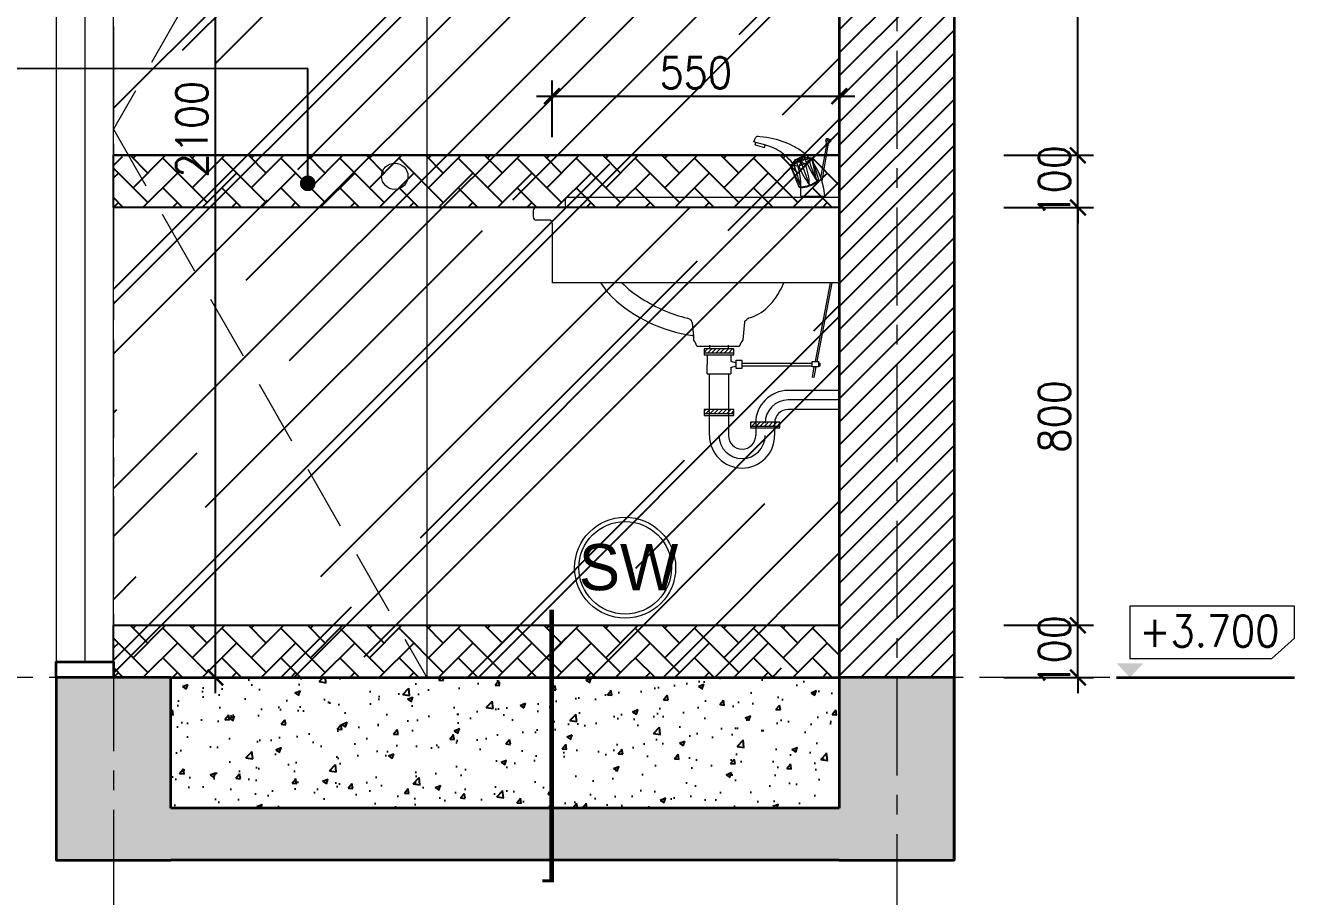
# Model space of a CAD drawing. Header units: millimetres. Extents: x -529782 to -142003, y -492574 to -273331.
# Drawn here: x -240001 to -237570, y -452478 to -450810 of the extents above; entities that cross this region are included whole.
import ezdxf

# ---------------------------------------------------------------- set-up
doc = ezdxf.new("R2010")
doc.units = ezdxf.units.MM
doc.header["$LTSCALE"] = 500
doc.header["$MEASUREMENT"] = 0
doc.header["$PDMODE"] = 3
doc.linetypes.add('CENTER', pattern=[2, 1.25, -0.25, 0.25, -0.25])
doc.linetypes.add('HIDDEN', pattern=[0.375, 0.25, -0.125])
doc.layers.get('0').update_dxf_attribs({"linetype": 'CONTINUOUS', "lineweight": 13})
doc.layers.get('Defpoints').update_dxf_attribs({"color": 255, "linetype": 'CONTINUOUS', "lineweight": 13})
for name, color, linetype, lineweight in [('1.cat 30', 30, 'CONTINUOUS', 35), ('2.thay 145', 145, 'CONTINUOUS', 18), ('3.manh 08', 8, 'CONTINUOUS', 9), ('5.noi that 15', 15, 'CONTINUOUS', 9), ('6.khuat 75', 75, 'HIDDEN', 18), ('7.tim 67', 67, 'CENTER', 9), ('9.text \xad white', 7, 'CONTINUOUS', 15), ('CA.dim 08', 251, 'CONTINUOUS', 13), ('CA.thay 145', 145, 'CONTINUOUS', 18), ('noithat', 15, 'CONTINUOUS', 9)]:
    doc.layers.add(name, color=color, linetype=linetype, lineweight=lineweight)
doc.layers.add('HACH', color=250, linetype='CONTINUOUS')
doc.layers.add('THAY', color=7, linetype='CONTINUOUS')
doc.styles.add('CA.JSC1', font='')
doc.styles.get("Standard").update_dxf_attribs({"font": 'txt.shx', "width": 0.9})
doc.styles.get('CA.JSC1').set_extended_font_data('.VnAvantH')
doc.dimstyles.new('CA 30', dxfattribs={"dimscale": 0, "dimtxt": 60, "dimasz": 30, "dimexe": 30, "dimexo": 0, "dimgap": 15, "dimtad": 1, "dimdec": 0, "dimzin": 0, "dimdsep": 46, "dimtxsty": 'Standard', "dimblk": 'ARCHTICK', "dimcen": 0.09, "dimdle": 30, "dimclrd": 256, "dimclre": 256, "dimclrt": 7, "dimadec": 0, "dimazin": 0, "dimtfac": 1, "dimtdec": 0, "dimtix": 1, "dimtmove": 2, "dimatfit": 3, "dimldrblk": 'DOT', "dimfxl": 1, "dimtolj": 1, "dimtzin": 0, "dimarcsym": 0})

# ---------------------------------------------------------------- blocks, each defined once
blk = doc.blocks.new('qwrqr')
at = {"layer": 'noithat'}
h = blk.add_hatch(dxfattribs=at)
h.set_pattern_fill('ANSI31', color=256, scale=45.36, style=0)
h.set_pattern_definition([(45, (196.2154215851333, 1124.797688273829), (-4.009295449327724, 4.009295449327723), [])])
h.paths.add_polyline_path([(202.7500971388072, -220.7466992781847), (202.7500971388072, -213.186699278187), (174.4000971385976, -213.186699278187), (174.4000971385976, -220.7466992781847)])
h.paths.add_polyline_path([(202.7500971388072, -213.186699278187), (202.7500971388072, -220.7466992781847), (231.1000971386675, -220.7466992781847), (231.1000971386675, -213.186699278187)])
h.paths.add_polyline_path([(220.8940971386619, -336.5526674550492), (220.8940971386619, -328.9926674550516), (202.7500971388072, -328.9926674550516), (202.7500971388072, -336.5526674550492)])
h.paths.add_polyline_path([(231.1401616296498, -328.9926674550516), (220.8940971386619, -328.9926674550516), (220.8940971386619, -336.5526674550492), (231.1401616296498, -336.5526674550492)])
h.paths.add_polyline_path([(184.6060971386032, -328.9926674550516), (184.6060971386032, -336.5526674550492), (202.7500971388072, -336.5526674551074), (202.7500971388072, -328.9926674550516)])
h.paths.add_polyline_path([(174.44016162958, -328.9926674550516), (174.44016162958, -336.5526674550492), (184.6060971386032, -336.5526674550492), (184.6060971386032, -328.9926674550516)])
h.paths.add_polyline_path([(273.0865001040511, -353.1489013141254, 0.007545251157722872), (273.0580971387681, -355.0309691056027), (273.0580971387681, -360.7089013141231), (291.2020971386228, -360.7089013141231), (291.2020971386228, -355.0309691056027, -0.01064253718051601), (291.2421616296051, -353.1489013141254)])
h.paths.add_polyline_path([(262.8921616293956, -353.1489013141254), (262.8921616293956, -360.7089013141231), (273.0580971387681, -360.7089013141231), (273.0580971387681, -355.0309691056027, -0.007545251157799268), (273.0865001040511, -353.1489013141254)])
h.paths.add_polyline_path([(291.2421616296051, -353.1489013141254, 0.01064253718046973), (291.2020971386228, -355.0309691056027), (291.2020971386228, -360.7089013141231), (309.3460971388267, -360.7089013141231), (309.3460971388267, -355.0309691056027, -0.01805756538727272), (309.4140904339729, -353.1489013141254)])
h.paths.add_polyline_path([(319.5921616294654, -353.1489013141254), (309.4140904339729, -353.1489013141254, 0.01805756538729935), (309.3460971388267, -355.0309691056027), (309.3460971388267, -360.7089013141231), (319.5921616294654, -360.7089013141231)])
for p, q in [((272.3394466321915, 177.636794605758), (273.4834322551033, 182.172749372432)), ((272.3394466321915, 177.636794605758), (289.6520781702129, 172.5504256159766)), ((289.6520781702129, 172.5504256159766), (291.2294215223519, 177.350701548683)), ((408.5967028505402, 177.5093122566468), (397.474042428541, 114.4295704188989)), ((411.5546994084725, 176.9877376546501), (399.4528143893695, 108.3545371629298)), ((407.1229521008208, 187.7128436031053), (406.7378842885373, 185.5290155214025)), ((406.7378842885373, 185.5290155214025), (416.0443175545661, 183.8880402424838)), ((407.1229521008208, 187.7128436031053), (416.4293853668496, 186.0718683241284)), ((407.1229521008208, 187.7128436031053), (416.4293853668496, 186.0718683241284)), ((410.0757011295063, 177.2485249556485), (407.6730505658779, 177.6721770752338)), ((410.0757011295063, 177.2485249556485), (412.478351693484, 176.8248728360632)), ((416.4293853668496, 186.0718683241284), (416.0443175545661, 183.8880402424838)), ((354.6551833564881, 147.1556017549592), (338.9100156378699, 138.4361239187419)), ((351.2372274759691, 144.573639304901), (349.4280345898587, 149.9432972353534)), ((353.9825885765022, 149.2877990833367), (349.4280345898587, 149.9432972353534)), ((357.3878538697027, 151.870737191115), (353.9825885765022, 149.2877990833367)), ((353.9825885765022, 149.2877990833367), (354.6551833564881, 147.1556017549592)), ((354.6551833564881, 147.1556017549592), (359.2313401643187, 147.3743158746511)), ((356.9316504800227, 153.2483842264628), (357.4310304523678, 151.8763490293641)), ((357.3878538697027, 151.870737191115), (361.62624170247, 152.4216179109644)), ((359.1093915246893, 147.2650898816064), (376.0932207902661, 100.6024024779908)), ((362.643987688818, 150.4309290121309), (359.2313401643187, 147.3743158746511)), ((360.1036932992283, 144.5332682075677), (367.0809079620522, 151.0866254409775)), ((361.62624170247, 152.4216179109644), (364.8042227064725, 155.5397720257752)), ((361.62624170247, 152.4216179109644), (362.643987688818, 150.4309290121309)), ((362.643987688818, 150.4309290121309), (380.3495613834821, 152.7677075089887)), ((371.09547044395, 143.2342289962107), (364.8042227064725, 155.5397720257752)), ((366.0631619753549, 153.0773143396946), (367.0809079620522, 151.0866254409775)), ((367.0809079620522, 151.0866254409775), (375.4065882691648, 148.666181287379)), ((390.4379739472643, 108.559617895924), (380.3495613834821, 152.7677075089887)), ((380.3495613834821, 152.7677075089887), (393.5966286686016, 111.3400584246265)), ((338.9100156378699, 138.4361239187419), (355.9696334974142, 97.30141348240431)), ((338.9100156378699, 138.4361239187419), (359.5314618963748, 97.50175437086727)), ((346.2424565686379, 137.652933377889), (351.0415473266039, 145.1544151157723)), ((351.0415473266039, 145.1544151157723), (360.1036932992283, 144.5332682075677)), ((351.2372274759691, 144.573639304901), (354.1113880672492, 136.7877248093719)), ((360.1036932992283, 144.5332682075677), (355.7593269539066, 137.1678708851105)), ((360.1036932992283, 144.5332682075677), (368.166057136259, 141.6835513761034)), ((393.0817373861792, 112.7547105962294), (392.9153177266708, 113.4707270483486)), ((-85.97049298521597, 77.3064624738181), (433.2509132456325, 77.30646247405093)), ((359.8056718209991, 79.73955417668913), (359.2486539680976, 96.15937922755256)), ((359.8056718209991, 79.73955417668913), (394.407220836496, 79.73955417668913)), ((361.5586906651733, 79.73955417668913), (361.5586906651733, 77.30646247393452)), ((394.407220836496, 79.73955417668913), (404.9947746151593, 79.73955417668913)), ((402.6414117205422, 79.73955417668913), (402.6414117205422, 77.30646247393452)), ((-152.7490867543966, 51.76360597397434), (-152.7490867543966, 39.76360597397434)), ((433.2509132456034, 57.76360597391613), (-146.7490867543966, 57.76360597397434)), ((-91.84291868598666, 71.22429825953441), (-91.84291868598666, 61.99654837383423)), ((-79.03927016351372, 58.46349127381109), (-88.30986158596352, 58.46349127381109)), ((-122.7490867543966, 33.76360597397434), (-146.7490867543966, 33.76360597397434)), ((-116.7490867543966, 27.76360597397434), (-116.7490867543966, -86.23639402602566)), ((433.2509132456034, -86.23639402602566), (-116.7490867543966, -86.23639402602566)), ((415.781814785325, -86.23639402602566), (386.8980291304179, -237.137901008944)), ((418.8317790178116, -86.23639402602566), (389.9479933629045, -237.137901008944)), ((147.4936425995547, -156.7046974746045), (149.3714412021218, -158.3111320717726)), ((151.410488448455, -162.2827379937517), (153.7475029239431, -189.5479068754939)), ((251.4161260209512, -161.9913835087791), (248.5082486140309, -195.9166199259926)), ((252.7130761852022, -159.547227020259), (256.1713834346738, -156.7472151254769)), ((153.7475029239431, -189.5479068754939), (154.2933926139958, -195.916619926109)), ((160.1818211141508, -207.6934769260697), (241.7136270052288, -207.6934769260697)), ((231.1000971386675, -213.186699278187), (174.4000971385976, -213.186699278187)), ((174.4000971385976, -213.186699278187), (174.4000971385976, -224.5266992782126)), ((184.6060971386032, -205.7448588485131), (184.6060971386032, -213.186699278187)), ((220.8940971386619, -213.186699278187), (220.8940971386619, -205.7448588485131)), ((231.1000971386675, -224.5266992782126), (231.1000971386675, -213.186699278187)), ((174.4000971385976, -220.7466992781847), (231.1000971386675, -220.7466992781847)), ((174.4000971385976, -224.5266992782126), (231.1000971386675, -224.5266992782126)), ((180.2862694794312, -224.5266992782126), (180.2862694794312, -242.7649691055994)), ((180.2862694794312, -261.0032389330445), (180.2862694794312, -242.7649691055994)), ((225.2139247981831, -236.6855458298232), (235.5624623920303, -239.9962997720577)), ((235.5624623920303, -234.8011857114034), (246.7239979705773, -234.8011857114034)), ((235.5624623920303, -250.7287524999119), (235.5624623920303, -234.8011857114034)), ((246.7239979705773, -234.8011857114034), (246.7239979705773, -250.7287524999119)), ((246.7239979705773, -240.110374640848), (380.9886422269046, -240.110374640848)), ((393.4930190896848, -240.2663180714007), (393.4930190896848, -245.5755070008454)), ((393.4930190896848, -240.2663180714007), (396.7089983201586, -240.2663180714007)), ((396.7089983201586, -245.5755070008454), (396.7089983201586, -240.2663180714007)), ((180.2862694794312, -261.0032389330445), (225.2139247981831, -261.0032389330445)), ((184.6060971386032, -378.8449691055575), (184.6060971386032, -261.0032389330445)), ((220.8940971386619, -261.0032389330445), (220.8940971386619, -378.8449691055575)), ((225.2139247981831, -248.8443923813757), (235.5624623920303, -245.5336384392576)), ((246.7239979705773, -250.7287524999119), (235.5624623920303, -250.7287524999119)), ((246.7239979705773, -245.4195635702927), (380.9886422269046, -245.4195635702927)), ((384.5208618298639, -247.3866475234972), (381.0734335562447, -266.9379848164972)), ((384.6230294256238, -267.5638743389864), (381.0771608174546, -266.9168464665418)), ((388.1808189088479, -247.3866475234972), (384.6230294256238, -267.5638743389864)), ((393.4930190896848, -245.5755070008454), (396.7089983201586, -245.5755070008454)), ((433.2509132456034, -292.6609691055492), (335.4280971388798, -292.6609691055492)), ((433.2509132456034, -310.8049691056367), (335.4280971388798, -310.8049691056367)), ((231.1401616296498, -328.9926674550516), (174.44016162958, -328.9926674550516)), ((174.44016162958, -328.9926674550516), (174.44016162958, -340.3326674550772)), ((174.44016162958, -336.5526674550492), (231.1401616296498, -336.5526674550492)), ((231.1401616296498, -340.3326674550772), (231.1401616296498, -328.9926674550516)), ((433.2509132456034, -328.9489691055496), (335.4280971388798, -328.9489691056078)), ((174.44016162958, -340.3326674550772), (231.1401616296498, -340.3326674550772)), ((319.5921616294654, -353.1489013141254), (262.8921616293956, -353.1489013141254)), ((262.8921616293956, -353.1489013141254), (262.8921616293956, -364.488901314151)), ((262.8921616293956, -360.7089013141231), (319.5921616294654, -360.7089013141231)), ((262.8921616293956, -364.488901314151), (319.5921616294654, -364.488901314151)), ((273.0580971387681, -355.0309691056027), (273.0580971387681, -378.8449691055575)), ((309.3460971388267, -355.0309691056027), (309.3460971388267, -378.8449691055575)), ((319.5921616294654, -364.488901314151), (319.5921616294654, -353.1489013141254)), ((246.976097138715, -404.9269691056106), (246.976097138715, -404.9269691056106)), ((246.976097138715, -423.0709691055818), (246.976097138715, -423.0709691055818)), ((246.976097138715, -441.2149691056111), (246.976097138715, -441.2149691056111))]:
    blk.add_line(p, q, dxfattribs=at)
blk.add_lwpolyline([(269.2842693717685, 183.2317947585834), (273.0149663342163, 191.4303267627256, -0.3135903128128875), (277.6543960528215, 194.1861700938316), (281.3119345881278, 193.9232677713153), (287.9965304478537, 193.1992225447902), (294.4414462323766, 192.2625828532036), (300.6581190216821, 191.1262633407023), (306.6579858978512, 189.8031786513748), (312.4524839412188, 188.3062434293097), (318.0530502335168, 186.6483723186539), (323.4711218550801, 184.8424799633794), (328.7121621677652, 182.9039010152919), (333.757739656372, 180.8576501564239), (338.5834490858251, 178.7311620765831), (343.1648852213984, 176.5518714655191), (347.4776428276673, 174.3472130128648), (351.4973166702548, 172.1446214085445), (355.1995015137363, 169.9715313421912), (358.559792123735, 167.8553775034961), (361.5722114887321, 165.8062472173478), (364.3044954935322, 163.7648383489577), (366.8428082454484, 161.6545013987343), (369.2733138535405, 159.3985868670279), (371.6821764251217, 156.9204452543054), (374.1555600685533, 154.1434270606842), (374.9667092456948, 153.1689161519753)], format="xyb", dxfattribs=at)
for points in [[(344.1336629255675, 142.6691097185249), (340.4144120414276, 146.8053970129695), (336.8590690356214, 150.5602961239638), (333.4169401609106, 153.9695578034152), (330.037331671454, 157.0689328033477), (326.6695498207118, 159.8941718757269), (323.2629008624936, 162.4810257725767), (319.7666910502594, 164.8652452459792), (316.1302266378189, 167.0825810477836), (312.2898806229932, 169.1690344169037), (308.1302929824451, 171.1616085391724), (303.5231704371981, 173.0975570873125), (298.3402197079267, 175.0141337339883), (292.4531475156546, 176.9485921516898), (285.7336605817545, 178.9381860132562), (278.053465626901, 181.020168991352), (269.2842693717685, 183.2317947585834)], [(371.09547044395, 143.2342289962107), (372.443507303251, 145.0598100610077), (373.5200012655696, 146.480837008683), (374.4333987093996, 147.6090302906232), (375.2921460125363, 148.5561103579821)], [(375.3329493316123, 148.6875896203564), (377.2794757100055, 150.3538126545027), (378.624950860627, 151.4278757863212), (380.3495613834821, 152.7677075089887)], [(354.1113880672492, 136.7877248093719), (351.6199538867222, 137.1826138711185), (349.6775288884528, 137.4639155389159), (348.12868524238, 137.6309024989023), (346.8179951187922, 137.6828474372742), (345.5900306872791, 137.6190230402281), (344.2893641188275, 137.4387019939604), (342.760567582678, 137.141156984726), (340.8482132494682, 136.7256606987212)], [(355.7593269539066, 137.1678708851105), (357.7159225887153, 138.2008517215727), (359.265805666917, 138.9941332180169), (360.5543675584486, 139.6006335050333), (361.72699963185, 140.0732707134448), (362.9290932574077, 140.4649629740161), (364.3060398036614, 140.8286284174537), (366.003230640199, 141.2171851745807), (368.166057136259, 141.6835513761034)], [(383.9261943723541, 141.5824773613713), (386.1731251764577, 138.3169585590949), (389.6809777260059, 132.4287951405277), (393.2202957147965, 125.3394183076452), (396.6938964904984, 116.8246986155864), (399.4528143893695, 108.3545371629298)], [(399.4528143893695, 108.3545371629298), (400.0045974004315, 106.6605066193733), (403.0552157922648, 94.62271287420299), (404.9947746151593, 79.73955417668913)], [(225.2139247981831, -224.5266992782126), (225.2139247981831, -236.6855458298232)], [(225.2139247981831, -248.8443923813757), (225.2139247981831, -261.0032389330445)]]:
    blk.add_lwpolyline(points, dxfattribs=at)
blk.add_lwpolyline([(380.9886422269046, -237.137901008944), (393.4930190896848, -237.137901008944), (393.4930190896848, -247.3866475234972), (380.9886422269046, -247.3866475234972)], close=True, dxfattribs=at)
for centre, radius, start, end in [((403.5972463772632, 181.171124995104), 5.371667928194544, 319.3549617820167, 54.22051908232235), ((411.0980614073342, 183.0466182114324), 6.129857535387478, 29.57266493437445, 130.4273350615915), ((417.5050654823426, 178.7188012440456), 5.371667928194544, 105.7794809198048, 200.6450382190654), ((322.594182234956, 163.9099841875723), 30.25101612561205, 302.6392842060527, 332.5035824905263), ((343.9583736415952, 172.5315561012831), 23.24105482723096, 283.6119472755879, 303.9317635842021), ((356.4431204367429, 169.5965211566072), 16.35543465304852, 271.7116557320294, 300.7446280553172), ((381.4590509168338, 203.9636406458449), 51.20795384293298, 251.0199376259798, 268.758512344813), ((583.1837194419932, 204.4143145705457), 215.2650581978323, 195.0395475713601, 206.4416919090673), ((25.31477901444305, 13.85603447828908), 344.5248867250788, 14.05101385797463, 21.06416673389138), ((225.3552539171651, 99.00705977040343), 134.1846516261372, 359.3572330800615, 16.35316983104302), ((526.4347957598511, 208.1432095600758), 184.844838586808, 202.5799679197974, 215.5765131615932), ((234.8959547146223, 94.66188029106706), 141.3221771383839, 2.409155959598793, 19.43436296059359), ((536.9222698406084, 213.0050158391823), 179.9068928497291, 202.8186779164052, 215.4894125336003), ((-85.83161466557067, 71.26139190350659), 6.011418465373612, 77.00771873357948, 180.3535476260114), ((-146.7490867543966, 51.76360597397434), 6, 90, 180), ((-88.30986158596352, 61.99654837383423), 3.5330571, 180, 270), ((-146.7490867543966, 39.76360597397434), 6, 180, 270), ((-122.7490867543966, 27.76360597397434), 6, 0, 90), ((105.8444122005021, -5.147007876308635), 153.0991409999999, 211.981997796226, 225.0392694864981), ((145.8744266196154, 36.30713252810529), 177.8305406999995, 223.5591309593994, 239.5069952621388), ((204.981543509406, -39.42050390515942), 130.7231127, 316.9295238605259, 339.0145925264842), ((191.2628364133416, 92.44941522669978), 282.644568, 226.7671438370299, 261.9598471027249), ((209.3769408841617, 121.6495824096492), 283.8222537000005, 237.2022135764087, 256.393770745171), ((238.0379224822391, -73.0763348985347), 83.61568470000006, 287.9087459040124, 318.3082993701045), ((139.8379050840158, -165.6536663477891), 11.776857, 49.45340137659078, 76.39377074517094), ((145.5435724443523, -162.7856165083358), 5.8884285, 4.899092455449201, 49.45340137659078), ((254.9362756236224, -162.2931106175529), 3.5330571, 128.9952958548363, 175.1009075445508), ((270.9927130229771, -175.0531057737535), 23.55371400000593, 107.9087459040124, 128.9952958548363), ((151.4007365225116, -189.7490582813043), 2.3553714, 4.899092455449201, 81.9598471027249), ((130.828041634406, -215.0098310408648), 30.25183312267013, 13.9956536527057, 39.13444870363388), ((300.9328791316366, -234.0113466547336), 64.8039357559446, 143.9957060394206, 156.038963602466), ((335.4280971388798, -355.0309691056027), 62.37, 90, 180), ((335.4280971388798, -355.0309691056027), 44.22599999999999, 90, 180), ((335.4280971388798, -355.0309691056027), 26.082, 90, 180), ((246.976097138715, -378.8449691055575), 26.082, 180, 180), ((246.976097138715, -378.8449691055575), 62.37, 180, 270), ((246.976097138715, -378.8449691055575), 44.22599999999999, 180, 270), ((246.976097138715, -378.8449691055575), 26.082, 180, 270), ((246.976097138715, -378.8449691055575), 62.37, 270, 0), ((246.976097138715, -378.8449691055575), 44.22599999999999, 270, 0), ((246.976097138715, -378.8449691055575), 26.082, 270, 0)]:
    blk.add_arc(centre, radius, start, end, dxfattribs=at)
blk.add_ellipse((358.1434821458533, 149.9189040887868), major_axis=(-3.486643845676677, -1.269034577313753), ratio=0.3420201433256689, dxfattribs=at)
for major_axis, ratio, start_param, end_param in [((20.68348103114276, 7.528171436345002), 0.3420201433256846, 3.171755698189683, 3.479719641794087), ((20.68348103115202, 7.528171436346838), 0.3420201433255307, 4.326719173702113, 4.407781431740649), ((20.68348103112129, 7.528171436329876), 0.3420201433260039, -1.266188778149937, -1.105064025784893)]:
    blk.add_ellipse((359.5064367539017, 146.1742170796497), major_axis=major_axis, ratio=ratio, start_param=start_param, end_param=end_param, dxfattribs=at)
for points, knots in [([(355.257391497842, 99.01879476563772), (355.2728191977367, 98.97640750871506), (355.2922024176223, 98.93533873592969), (355.3462211195147, 98.846125668264), (355.3810464642011, 98.79793046176201), (355.4759739937726, 98.69133108132519), (355.5361838819226, 98.63302704505622), (355.6893259624485, 98.50905953830807), (355.7822535046143, 98.44350295583718), (356.0041966027347, 98.31023843784351), (356.133167019696, 98.24258320458466), (356.4275088253198, 98.1101557839429), (356.5928416306851, 98.0453958758153), (357.0688974336954, 97.88571591803338), (357.4071527896449, 97.79631785023957), (358.1650238053408, 97.64609452924924), (358.5845695516327, 97.58518956671469), (359.4952166723087, 97.49763829261065), (359.9863075019093, 97.47094117320376), (361.0305202070158, 97.45468910760246), (361.5836454733508, 97.46510727534769), (363.1199975914788, 97.54357016232098), (364.1487734705443, 97.64485196373425), (366.3088604875375, 97.95161819952773), (367.4401890392182, 98.15704018808901), (369.7637872704072, 98.66605196031742), (370.9560466974508, 98.96961403364548), (373.3594722134294, 99.66493331431411), (374.5706139054382, 100.0566739824717), (376.9698971243342, 100.9150344725931), (378.1580088126939, 101.3816429219441), (380.4702967639314, 102.373483237403), (381.5944432651158, 102.8987102848478), (383.7397507802816, 103.988846353488), (384.7608854440041, 104.5537655472872), (386.6638564929599, 105.7016210240545), (387.5456675519235, 106.2846050813096), (389.1371691140812, 107.4434440158075), (389.8468027341878, 108.0194397259038), (390.891315087094, 108.9738167552277), (391.2753353567095, 109.3615638823831), (391.9334834103938, 110.1022278075106), (392.2074529189849, 110.4552116571576), (392.5860361598898, 111.021395376476), (392.7161404894432, 111.246999018651), (392.9177047708072, 111.6573646626202), (392.9890518016182, 111.8419496594579), (393.0721695373068, 112.1231960273581), (393.0941310920753, 112.2302564521087), (393.1179690549616, 112.4144008287694), (393.1199879442574, 112.4913900586544), (393.1127506720368, 112.6215454947669), (393.1037081467221, 112.6748100183904), (393.0880612712353, 112.7337638402241), (393.0850092652254, 112.744318281766), (393.0817373861792, 112.7547105962294)], [0, 0, 0, 0, 0.06758765652196186, 0.06758765652196186, 0.1351753130439237, 0.1351753130439237, 0.2027629695658856, 0.2027629695658856, 0.2703506260878474, 0.2703506260878474, 0.3379382826098093, 0.3379382826098093, 0.4055259391317712, 0.4055259391317712, 0.5138939751443361, 0.5138939751443361, 0.622262011156901, 0.622262011156901, 0.730630047169466, 0.730630047169466, 0.838998083182031, 0.838998083182031, 1.017929691637604, 1.017929691637604, 1.196861300093178, 1.196861300093178, 1.375792908548751, 1.375792908548751, 1.554724517004325, 1.554724517004325, 1.733656125459898, 1.733656125459898, 1.912587733915472, 1.912587733915472, 2.091519342371045, 2.091519342371045, 2.270450950826619, 2.270450950826619, 2.449382559282192, 2.449382559282192, 2.577127155383709, 2.577127155383709, 2.704871751485227, 2.704871751485227, 2.799449206025181, 2.799449206025181, 2.894026660565134, 2.894026660565134, 2.966305092740214, 2.966305092740214, 3.038583524915293, 3.038583524915293, 3.110861957090373, 3.110861957090373, 3.127064830724515, 3.127064830724515, 3.127064830724515, 3.127064830724515]), ([(355.9696334974142, 97.30141348240431), (356.012539249612, 97.25606686493848), (356.0645354579901, 97.20747885433957), (356.204217244871, 97.09440736670513), (356.2971447870368, 97.02885078435065), (356.5190878851572, 96.89558626635699), (356.6480583021184, 96.82793103298172), (356.942400107393, 96.69550361245638), (357.1077329127584, 96.63074370421236), (357.5837887157686, 96.47106374648865), (357.9220440717181, 96.38166567881126), (358.679915087414, 96.23144235776272), (359.099460833706, 96.17053739516996), (360.010107954382, 96.0829861210077), (360.5011987843318, 96.05628900160082), (361.545411489089, 96.04003693617415), (362.098536755424, 96.05045510374475), (363.634888873552, 96.12891799083445), (364.6636647529667, 96.23019979218952), (366.8237517699599, 96.5369660280412), (367.9550803212915, 96.74238801654428), (370.2786785528297, 97.2513997888891), (371.4709379798733, 97.55496186204255), (373.8743634958519, 98.25028114276938), (375.0855051878607, 98.64202181098517), (377.4847884064075, 99.50038230099017), (378.6729000951163, 99.96699075051583), (380.9851880463539, 100.9588310659165), (382.1093345471891, 101.4840581134195), (384.2546420627041, 102.5741941819433), (385.2757767264266, 103.1391133758007), (387.1787477750331, 104.2869688525097), (388.0605588339968, 104.869952909823), (389.6520603965037, 106.0287918442045), (390.3616940166103, 106.6047875543591), (391.4062063695164, 107.5591645836248), (391.790226639132, 107.9469117108965), (392.4483746928163, 108.6875756359659), (392.7223442010581, 109.0405594855547), (393.1009274423122, 109.6067432048731), (393.2310317718657, 109.832346847048), (393.4325960528804, 110.2427124910755), (393.5039430836914, 110.4272974879714), (393.5870608197292, 110.7085438559297), (393.6090223741485, 110.8156042805058), (393.6328603370348, 110.9997486571665), (393.6348792263307, 111.0767378871678), (393.6276419544592, 111.2068933232222), (393.6185994291445, 111.2601578468457), (393.6029525536578, 111.3191116687376), (393.5999005472986, 111.3296661103377), (393.5966286686016, 111.3400584246265)], [0.1470564328869857, 0.1470564328869857, 0.1470564328869857, 0.1470564328869857, 0.2027629695658856, 0.2027629695658856, 0.2703506260878474, 0.2703506260878474, 0.3379382826098093, 0.3379382826098093, 0.4055259391317712, 0.4055259391317712, 0.5138939751443361, 0.5138939751443361, 0.622262011156901, 0.622262011156901, 0.730630047169466, 0.730630047169466, 0.838998083182031, 0.838998083182031, 1.017929691637604, 1.017929691637604, 1.196861300093178, 1.196861300093178, 1.375792908548751, 1.375792908548751, 1.554724517004325, 1.554724517004325, 1.733656125459898, 1.733656125459898, 1.912587733915472, 1.912587733915472, 2.091519342371045, 2.091519342371045, 2.270450950826619, 2.270450950826619, 2.449382559282192, 2.449382559282192, 2.577127155383709, 2.577127155383709, 2.704871751485227, 2.704871751485227, 2.799449206025181, 2.799449206025181, 2.894026660565134, 2.894026660565134, 2.966305092740214, 2.966305092740214, 3.038583524915293, 3.038583524915293, 3.110861957090373, 3.110861957090373, 3.127064830724515, 3.127064830724515, 3.127064830724515, 3.127064830724515])]:
    blk.add_open_spline(points, degree=3, knots=knots, dxfattribs=at)
blk = doc.blocks.new('ki hieu cost')
at = {"layer": '1.cat 30'}
blk.add_line((-119312.6479903211, -196389.5266377838), (-118175.9534743076, -196389.5266377837), dxfattribs=at)
at = {"layer": '3.manh 08'}
blk.add_lwpolyline([(-119227.225577535, -195933.8747298737), (-119227.225577535, -196268.1983629046), (-118320.4604987512, -196268.1983629046), (-118175.9534743076, -196138.8011558482), (-118175.9534743076, -195933.8747298737)], close=True, dxfattribs=at)
blk.add_solid([(-119312.6479903211, -196299.0221607631), (-119141.803164749, -196299.0221607631), (-119227.225577535, -196389.5266377839)], dxfattribs=at)
blk = doc.blocks.new('_ArchTick')
at = {"color": 1, "linetype": 'ByBlock', "const_width": 0.150000081}
blk.add_lwpolyline([(-0.5000002699998731, -0.5000002699998731), (0.5000002699998731, 0.5000002699998731)], dxfattribs=at)
blk = doc.blocks.new('*D738')
at = {"layer": 'CA.dim 08', "lineweight": -2, "transparency": 16777216}
for p, q in [((-237985.1895642994, -451958.3055468097), (-237985.1895642994, -451928.3055468097)), ((-238126.928932761, -451958.3055468097), (-237955.1895642994, -451958.3055468097)), ((-237985.1895642994, -452058.3055468097), (-237985.1895642994, -451958.3055468097)), ((-238126.928932761, -452058.3055468097), (-237955.1895642994, -452058.3055468097)), ((-237985.1895642994, -452058.3055468097), (-237985.1895642994, -452088.3055468097))]:
    blk.add_line(p, q, dxfattribs=at)
at = {"layer": 'Defpoints', "color": 0, "transparency": 16777216}
for p in [(-238126.928932761, -451958.3055468097), (-237985.1895642994, -451958.3055468097), (-238126.928932761, -452058.3055468097)]:
    blk.add_point(p, dxfattribs=at)
at = {"layer": 'CA.dim 08', "lineweight": -2, "transparency": 16777216, "xscale": 30, "yscale": 30, "zscale": 30}
for p, rotation in [((-237985.1895642994, -451958.3055468097), 270), ((-237985.1895642994, -452058.3055468097), 90)]:
    blk.add_blockref('_ArchTick', p, dxfattribs=dict(at, rotation=rotation))
at = {"layer": 'CA.dim 08', "color": 7, "transparency": 16777216, "insert": (-238030.1895642994, -452008.3055468095), "char_height": 60, "attachment_point": 5, "rotation": 90}
blk.add_mtext('\\A1;100', dxfattribs=at)
blk = doc.blocks.new('_DOT')
at = {"color": 1, "linetype": 'ByBlock'}
blk.add_line((-0.5, 0), (-1, 0), dxfattribs=at)
at = {"color": 1, "linetype": 'ByBlock', "const_width": 0.5}
blk.add_lwpolyline([(-0.25, 0, 1), (0.25, 0, 1)], format="xyb", close=True, dxfattribs=at)
blk = doc.blocks.new('*D739')
at = {"layer": 'CA.dim 08', "lineweight": -2, "transparency": 16777216}
for p, q in [((-237985.1895642994, -451988.3055468097), (-237985.1895642994, -451128.3055468097)), ((-238126.928932761, -451158.3055468097), (-237955.1895642994, -451158.3055468097)), ((-238126.928932761, -451958.3055468097), (-237955.1895642994, -451958.3055468097))]:
    blk.add_line(p, q, dxfattribs=at)
at = {"layer": 'Defpoints', "color": 0, "transparency": 16777216}
for p in [(-238126.928932761, -451158.3055468097), (-237985.1895642994, -451158.3055468097), (-238126.928932761, -451958.3055468097)]:
    blk.add_point(p, dxfattribs=at)
at = {"layer": 'CA.dim 08', "lineweight": -2, "transparency": 16777216, "xscale": 30, "yscale": 30, "zscale": 30}
for p, rotation in [((-237985.1895642994, -451158.3055468097), 90), ((-237985.1895642994, -451958.3055468097), 270)]:
    blk.add_blockref('_ArchTick', p, dxfattribs=dict(at, rotation=rotation))
at = {"layer": 'CA.dim 08', "color": 7, "transparency": 16777216, "insert": (-238030.1895642994, -451558.3055468095), "char_height": 60, "attachment_point": 5, "rotation": 90}
blk.add_mtext('\\A1;800', dxfattribs=at)
blk = doc.blocks.new('*D740')
at = {"layer": 'CA.dim 08', "lineweight": -2, "transparency": 16777216}
for p, q in [((-237985.1895642994, -451058.3055468097), (-237985.1895642994, -451028.3055468097)), ((-238126.928932761, -451058.3055468097), (-237955.1895642994, -451058.3055468097)), ((-237985.1895642994, -451158.3055468097), (-237985.1895642994, -451058.3055468097)), ((-238126.928932761, -451158.3055468097), (-237955.1895642994, -451158.3055468097)), ((-237985.1895642994, -451158.3055468097), (-237985.1895642994, -451188.3055468097))]:
    blk.add_line(p, q, dxfattribs=at)
at = {"layer": 'Defpoints', "color": 0, "transparency": 16777216}
for p in [(-238126.928932761, -451058.3055468097), (-237985.1895642994, -451058.3055468097), (-238126.928932761, -451158.3055468097)]:
    blk.add_point(p, dxfattribs=at)
at = {"layer": 'CA.dim 08', "lineweight": -2, "transparency": 16777216, "xscale": 30, "yscale": 30, "zscale": 30}
for p, rotation in [((-237985.1895642994, -451058.3055468097), 270), ((-237985.1895642994, -451158.3055468097), 90)]:
    blk.add_blockref('_ArchTick', p, dxfattribs=dict(at, rotation=rotation))
at = {"layer": 'CA.dim 08', "color": 7, "transparency": 16777216, "insert": (-238030.1895642994, -451108.3055468095), "char_height": 60, "attachment_point": 5, "rotation": 90}
blk.add_mtext('\\A1;100', dxfattribs=at)
blk = doc.blocks.new('*D741')
at = {"layer": 'CA.dim 08', "lineweight": -2, "transparency": 16777216}
for p, q in [((-237985.1895642994, -451088.3055468097), (-237985.1895642994, -449728.3055468097)), ((-238126.928932761, -449758.3055468097), (-237955.1895642994, -449758.3055468097)), ((-238126.928932761, -451058.3055468097), (-237955.1895642994, -451058.3055468097))]:
    blk.add_line(p, q, dxfattribs=at)
at = {"layer": 'Defpoints', "color": 0, "transparency": 16777216}
for p in [(-238126.928932761, -449758.3055468097), (-237985.1895642994, -449758.3055468097), (-238126.928932761, -451058.3055468097)]:
    blk.add_point(p, dxfattribs=at)
at = {"layer": 'CA.dim 08', "lineweight": -2, "transparency": 16777216, "xscale": 30, "yscale": 30, "zscale": 30}
for p, rotation in [((-237985.1895642994, -449758.3055468097), 90), ((-237985.1895642994, -451058.3055468097), 270)]:
    blk.add_blockref('_ArchTick', p, dxfattribs=dict(at, rotation=rotation))
at = {"layer": 'CA.dim 08', "color": 7, "transparency": 16777216, "insert": (-238030.1895642994, -450408.3055468095), "char_height": 60, "attachment_point": 5, "rotation": 90}
blk.add_mtext('\\A1;1300', dxfattribs=at)
blk = doc.blocks.new('*D743')
at = {"layer": 'CA.dim 08', "lineweight": -2, "transparency": 16777216}
for p, q in [((-239636.9972391674, -452088.3055468097), (-239636.9972391674, -449928.3055468097)), ((-239832.0756764173, -449958.3055468097), (-239606.9972391674, -449958.3055468097)), ((-239722.0756764173, -452058.3055468097), (-239606.9972391674, -452058.3055468097))]:
    blk.add_line(p, q, dxfattribs=at)
at = {"layer": 'Defpoints', "color": 0, "transparency": 16777216}
for p in [(-239832.0756764173, -449958.3055468097), (-239636.9972391674, -449958.3055468097), (-239722.0756764173, -452058.3055468097)]:
    blk.add_point(p, dxfattribs=at)
at = {"layer": 'CA.dim 08', "lineweight": -2, "transparency": 16777216, "xscale": 30, "yscale": 30, "zscale": 30}
for p, rotation in [((-239636.9972391674, -449958.3055468097), 90), ((-239636.9972391674, -452058.3055468097), 270)]:
    blk.add_blockref('_ArchTick', p, dxfattribs=dict(at, rotation=rotation))
at = {"layer": 'CA.dim 08', "color": 7, "transparency": 16777216, "insert": (-239681.9972391675, -451008.3055468095), "char_height": 60, "attachment_point": 5, "rotation": 90}
blk.add_mtext('\\A1;2100', dxfattribs=at)
blk = doc.blocks.new('*D899')
at = {"layer": 'CA.dim 08', "lineweight": -2, "transparency": 16777216}
for p, q in [((-238992.0756764172, -451023.8061455821), (-238992.0756764172, -450915.17731828)), ((-238442.0756764173, -451023.8061455821), (-238442.0756764173, -450915.17731828)), ((-239022.0756764172, -450945.17731828), (-238412.0756764173, -450945.17731828))]:
    blk.add_line(p, q, dxfattribs=at)
at = {"layer": 'Defpoints', "color": 0, "transparency": 16777216}
for p in [(-238442.0756764173, -450945.17731828), (-238992.0756764172, -451023.8061455821), (-238442.0756764173, -451023.8061455821)]:
    blk.add_point(p, dxfattribs=at)
at = {"layer": 'CA.dim 08', "lineweight": -2, "transparency": 16777216, "xscale": 30, "yscale": 30, "zscale": 30, "rotation": 180}
blk.add_blockref('_ArchTick', (-238992.0756764172, -450945.17731828), dxfattribs=at)
at = {"layer": 'CA.dim 08', "lineweight": -2, "transparency": 16777216, "xscale": 30, "yscale": 30, "zscale": 30}
blk.add_blockref('_ArchTick', (-238442.0756764173, -450945.17731828), dxfattribs=at)
at = {"layer": 'CA.dim 08', "color": 7, "transparency": 16777216, "insert": (-238717.0756764173, -450900.17731828), "char_height": 60, "attachment_point": 5}
blk.add_mtext('\\A1;550', dxfattribs=at)
blk = doc.blocks.new('DOT')
at = {"layer": 'THAY', "color": 0, "linetype": 'ByBlock'}
blk.add_line((-0.5, 0), (-1, 0), dxfattribs=at)
at = {"layer": 'THAY', "color": 0, "linetype": 'ByBlock', "const_width": 0.5}
blk.add_lwpolyline([(-0.25, 0, 1), (0.25, 0, 1)], format="xyb", close=True, dxfattribs=at)

msp = doc.modelspace()

# ---------------------------------------------------------------- hatches: boundary and pattern name
at = {"layer": 'HACH'}
h = msp.add_hatch(dxfattribs=at)
h.set_pattern_fill('ANSI31', color=256, scale=250, style=0)
h.set_pattern_definition([(45, (-73045.12141385162, -66306.18791624997), (-22.09708691207961, 22.09708691207961), [])])
h.paths.add_polyline_path([(-238442.0756764173, -452058.3055468095), (-238222.0756764172, -452058.3055468095), (-238222.0756764172, -449108.3055468093), (-238442.0756764172, -449108.3055468093), (-238442.0756764173, -449688.3055468095), (-238332.0756764172, -449688.3055468095), (-238332.0756764172, -449758.3055468095), (-238442.0756764173, -449758.3055468095), (-238442.0756764172, -449858.3055468095)])
h = msp.add_hatch(dxfattribs=at)
h.set_pattern_fill('AR-RROOF', color=256, scale=250, angle=45, style=0)
h.set_pattern_definition([(45, (-75227.42477683141, -66474.61345076002), (212.1320343559643, 565.685424949238), [3750, -500, 1250, -250]), (45, (-75080.70011973521, -66151.11209836719), (-411.8897000411639, 58.33630944789022), [750, -82.5, 1500, -187.5]), (45, (-75289.29662018525, -66235.96491210954), (800.7984296937651, 1037.679201391258), [2000, -350, 1000, -250])])
h.paths.add_polyline_path([(-238442.0756764172, -449758.3055468093), (-239832.0756764172, -449758.3055468095), (-239832.0756764172, -452058.3055468095), (-238442.0756764173, -452058.3055468095)])
h = msp.add_hatch(dxfattribs=at)
h.set_pattern_fill('AR-HBONE', color=256, scale=10, style=0)
h.set_pattern_definition([(45, (-74953.71823990205, -65662.55388257536), (4.440892098500626e-15, 56.5685424949238), [120, -40]), (135, (-74925.43396865207, -65634.26961132535), (4.440892098500626e-15, 56.5685424949238), [120, -40])])
h.paths.add_polyline_path([(-238442.0756764173, -451158.3055468095), (-238442.0756764173, -451058.3055468093), (-239832.0756764172, -451058.3055468095), (-239832.0756764172, -451158.3055468093)])
h = msp.add_hatch(dxfattribs=at)
h.set_pattern_fill('AR-HBONE', color=256, scale=10, style=0)
h.set_pattern_definition([(45, (-74953.71823990205, -66562.55388257542), (4.440892098500626e-15, 56.5685424949238), [120, -40]), (135, (-74925.43396865207, -66534.2696113254), (4.440892098500626e-15, 56.5685424949238), [120, -40])])
h.paths.add_polyline_path([(-238442.0756764173, -452058.3055468095), (-238442.0756764173, -451958.3055468095), (-239832.0756764172, -451958.3055468095), (-239832.0756764172, -452058.3055468095)])
h = msp.add_hatch(dxfattribs=at)
h.set_pattern_fill('CHAU-01', color=256, scale=7, style=0, pattern_type=2)
h.set_pattern_definition([(49.99999999999999, (-73045.12141385162, -66306.18791624997), (50.20821278205274, -4.392649448781658), [5.25, -57.75]), (355, (-73045.12141385162, -66306.18791624997), (-9.71259335291, 52.65344935900083), [4.2, -46.2]), (100.4514, (-73040.93739625165, -66306.55397004995), (40.49565671998151, 48.26076794426675), [4.461813299999993, -49.07994783999994]), (46.18420000000001, (-73045.12141385162, -66292.18791624997), (74.70687340379511, -11.58633100303127), [7.875, -86.625]), (96.6356, (-73038.89584170165, -66293.15344773995), (65.42638938840923, 68.18825096303092), [6.69272016, -73.61991]), (351.1842, (-73045.12141385162, -66292.18791624997), (65.42633615935391, 68.18830206477273), [6.3, -69.3]), (21, (-73038.12141385162, -66295.68791624997), (41.78349364829231, -28.18332234657372), [5.25, -57.75]), (326.0000000000001, (-73038.12141385162, -66295.68791624997), (17.03207323451072, 50.76050315327971), [4.2, -46.2]), (71.4514, (-73034.63945754163, -66298.03652867), (58.8155840007043, 22.57713476969667), [4.4618133, -49.07994784]), (37.50000000000001, (-73045.12141385162, -66306.18791624997), (0.8511898722103468, 23.30256976819181), [0, -45.64, 0, -46.9, 0, -46.375]), (7.499999999999999, (-73045.12141385162, -66306.18791624997), (18.4148676209504, 27.60881983176522), [0, -26.74, 0, -44.59, 0, -17.675]), (327.5, (-73060.73141385164, -66306.18791624997), (37.36757053206864, -1.578841021406586), [0, -17.5, 0, -54.6, 0, -72.45]), (317.5, (-73067.73141385164, -66306.18791624997), (40.82303185396704, 7.007348763262234), [0, -22.75, 0, -36.26, 0, -51.45]), (45, (-73045.12141385162, -66306.18791624997), (-21.03642674029979, 21.03642674029979), []), (45, (-73045.12141385162, -66297.61291624996), (-21.03642674029979, 21.03642674029979), [])])
h.paths.add_polyline_path([(-238222.0756764172, -452058.3055468095), (-238442.0756764172, -452058.3055468095), (-238442.0756764172, -452308.3055468095), (-239722.0756764172, -452308.3055468095), (-239722.0756764172, -452058.3055468095), (-239832.0756764172, -452058.3055468095), (-239942.0756764172, -452058.3055468095), (-239942.0756764172, -452408.3055468095), (-239722.0756764172, -452408.3055468095), (-238442.0756764172, -452408.3055468095), (-238222.0756764172, -452408.3055468095)])
h = msp.add_hatch(dxfattribs=at)
h.set_pattern_fill('AR-CONC', color=256, scale=15, style=0)
h.set_pattern_definition([(49.99999999999999, (-73045.12141385162, -66306.18791624997), (107.589027390113, -9.412820247389266), [11.25, -123.75]), (355, (-73045.12141385162, -66306.18791624997), (-20.81270004195, 112.8288200550018), [9, -99]), (100.4514, (-73036.15566185163, -66306.97231724998), (86.77640725710323, 103.415931309143), [9.561028499999987, -105.1713167999999]), (46.18420000000001, (-73045.12141385162, -66276.18791624997), (160.0861572938467, -24.82785214935271), [16.875, -185.625]), (96.6356, (-73031.78090210163, -66278.25691229996), (140.1994058323055, 146.1176806350663), [14.3415432, -157.75695]), (351.1842, (-73045.12141385162, -66276.18791624997), (140.1992917700441, 146.1177901387987), [13.5, -148.5]), (21, (-73030.12141385162, -66283.68791624997), (89.53605781776925, -60.39283359980082), [11.25, -123.75]), (326.0000000000001, (-73030.12141385162, -66283.68791624997), (36.49729978823726, 108.772506757028), [9, -99]), (71.4514, (-73022.66007890162, -66288.72065714997), (126.0333942872235, 48.37957450649286), [9.5610285, -105.1713168]), (37.50000000000001, (-73045.12141385162, -66306.18791624997), (1.8239782975936, 49.93407807469672), [0, -97.8, 0, -100.5, 0, -99.375]), (7.499999999999999, (-73045.12141385162, -66306.18791624997), (39.46043061632229, 59.16175678235403), [0, -57.3, 0, -95.55, 0, -37.875]), (327.5, (-73078.57141385163, -66306.18791624997), (80.07336542586137, -3.38323076015697), [0, -37.5, 0, -117, 0, -155.25]), (317.5, (-73093.57141385163, -66306.18791624997), (87.47792540135794, 15.01574734984765), [0, -48.75, 0, -77.69999999999999, 0, -110.25])])
h.paths.add_polyline_path([(-238442.0756764172, -452308.3055468095), (-238442.0756764172, -452058.3055468095), (-239722.0756764172, -452058.3055468095), (-239722.0756764172, -452308.3055468095)])

# ---------------------------------------------------------------- linework, layer by layer
at = {"layer": '1.cat 30'}
for p, q in [((-238222.0756764172, -448758.3055468093), (-238222.0756764172, -452408.3055468095)), ((-238442.0756764173, -449758.3055468095), (-238442.0756764173, -452308.3055468095)), ((-239722.0756764172, -452058.3055468095), (-238442.0756764172, -452058.3055468095)), ((-238442.0756764172, -452308.3055468095), (-239722.0756764172, -452308.3055468095)), ((-238442.0756764172, -452408.3055468095), (-239722.0756764172, -452408.3055468095))]:
    msp.add_line(p, q, dxfattribs=at)
for points in [[(-239942.0756764172, -452058.3055468095), (-239942.0756764172, -452028.3055468095), (-239832.0756764172, -452028.3055468095), (-239832.0756764172, -452058.3055468095)], [(-239722.0756764172, -452308.3055468095), (-239722.0756764172, -452058.3055468095), (-239942.0756764172, -452058.3055468095), (-239942.0756764172, -452408.3055468095), (-239722.0756764172, -452408.3055468095)], [(-238442.0756764172, -452408.3055468095), (-238222.0756764172, -452408.3055468095), (-238222.0756764172, -452058.3055468095), (-238442.0756764172, -452058.3055468095), (-238442.0756764172, -452308.3055468095)]]:
    msp.add_lwpolyline(points, dxfattribs=at)
at = {"layer": '2.thay 145'}
msp.add_circle((-238852.2262855773, -451848.131890638), 88.64600775492576, dxfattribs=at)
at = {"layer": '3.manh 08', "color": 8}
msp.add_circle((-238852.2262855773, -451848.131890638), 96.70473573264628, dxfattribs=at)
at = {"layer": '5.noi that 15', "color": 2, "ltscale": 5}
for points in [[(-238994.7272386503, -451928.542793694, 5.934054885594596, 5.934054885594596, 0), (-238994.7272386503, -452447.599846913, 5.934054885594596, 5.934054885594596, 0), (-239011.0267701207, -452447.599846913, 0, 0, 0), (-239011.0267701205, -451848.131890638, 0, 0, 0), (-238953.1787038977, -451848.131890638, 0, 0, 0)], [(-238991.5414767094, -451928.542793694, 5.934054885594596, 5.934054885594596, 0), (-238991.5414767094, -452447.599846913, 5.934054885594596, 5.934054885594596, 0), (-239007.8410081798, -452447.599846913, 0, 0, 0), (-239007.8410081798, -451848.131890638, 0, 0, 0), (-238949.9929419568, -451848.131890638, 0, 0, 0)]]:
    msp.add_lwpolyline(points, format="xyseb", dxfattribs=at)
at = {"layer": '6.khuat 75', "ltscale": 0.5}
msp.add_line((-237642.6383512118, -452058.3055468095), (-245828.7154108296, -452058.3055468095), dxfattribs=at)
at = {"layer": '6.khuat 75'}
msp.add_lwpolyline([(-239232.0756764173, -449958.3055468095), (-239832.0756764172, -451008.3055468095), (-239232.0756764173, -452058.3055468095)], dxfattribs=at)
at = {"layer": '7.tim 67', "ltscale": 0.3}
for p, q in [((-239832.0756764172, -444511.6063065612), (-239832.0756764172, -453360.3197307412)), ((-238332.0756764172, -448758.3055468093), (-238332.0756764172, -453360.3197307412))]:
    msp.add_line(p, q, dxfattribs=at)
at = {"layer": 'CA.thay 145'}
for p, q in [((-239232.0756764173, -449758.3055468095), (-239232.0756764173, -452058.3055468095)), ((-239887.0756764172, -449958.3055468095), (-239887.0756764172, -452028.3055468095))]:
    msp.add_line(p, q, dxfattribs=at)
msp.add_lwpolyline([(-239832.0756764172, -449958.3055468095), (-239942.0756764172, -449958.3055468095), (-239942.0756764172, -452058.3055468095), (-239832.0756764172, -452058.3055468095)], close=True, dxfattribs=at)
msp.add_circle((-239293.3846075002, -451098.536209518), 25.21768119418994, dxfattribs=at)
at = {"layer": 'HACH'}
for p, q in [((-238442.0756764173, -451058.3055468095), (-239832.0756764172, -451058.3055468095)), ((-238442.0756764173, -451158.3055468095), (-239832.0756764172, -451158.3055468095))]:
    msp.add_line(p, q, dxfattribs=at)
for points in [[(-239832.0756764172, -451058.3055468095), (-238442.0756764173, -451058.3055468095), (-238442.0756764173, -451158.3055468095), (-239832.0756764172, -451158.3055468095)], [(-239832.0756764172, -451958.3055468095), (-238442.0756764173, -451958.3055468095), (-238442.0756764173, -452058.3055468095), (-239832.0756764172, -452058.3055468095)]]:
    msp.add_lwpolyline(points, close=True, dxfattribs=at)

# ---------------------------------------------------------------- block references
at = {"layer": '1.cat 30'}
msp.add_blockref('qwrqr', (-238875.3265896629, -451216.0691527834), dxfattribs=at)
at = {"layer": '2.thay 145', "xscale": 0.2999999999883585, "yscale": 0.2999999999883585, "zscale": 0.2999999999883585}
msp.add_blockref('ki hieu cost', (-202117.3759208401, -393141.4475577606), dxfattribs=at)

# ---------------------------------------------------------------- texts
at = {"layer": '9.text \xad white', "style": 'CA.JSC1'}
msp.add_text('sw', height=88.34702712152479, dxfattribs=at).set_placement((-238940.8647711935, -451891.1476141085))
at = {"layer": '9.text \xad white', "lineweight": 100, "insert": (-237867.8393763667, -451939.3755540045), "char_height": 60, "width": 273.45, "attachment_point": 1}
msp.add_mtext('+3.700', dxfattribs=at)

# ---------------------------------------------------------------- dimensions: what is measured, and where the dimension line sits
at = {"layer": 'CA.dim 08'}
for base, p1, p2, picture, middle in [((-237985.1895642994, -449758.3055468097), (-238126.9289327608, -451058.3055468095), (-238126.9289327608, -449758.3055468095), '*D741', (-238030.1895642994, -450408.3055468095)), ((-239636.9972391674, -449958.3055468097), (-239722.0756764172, -452058.3055468095), (-239832.0756764172, -449958.3055468095), '*D743', (-239681.9972391675, -451008.3055468095)), ((-237985.1895642994, -451058.3055468097), (-238126.9289327608, -451158.3055468095), (-238126.9289327608, -451058.3055468095), '*D740', (-238030.1895642994, -451108.3055468095)), ((-237985.1895642994, -451158.3055468097), (-238126.9289327608, -451958.3055468095), (-238126.9289327608, -451158.3055468095), '*D739', (-238030.1895642994, -451558.3055468095)), ((-237985.1895642994, -451958.3055468097), (-238126.9289327608, -452058.3055468095), (-238126.9289327608, -451958.3055468095), '*D738', (-238030.1895642994, -452008.3055468095))]:
    dim = msp.add_linear_dim(base=base, p1=p1, p2=p2, angle=90, dimstyle='CA 30', override={"dimscale": 1}, dxfattribs=at)
    dim.commit()
    dim.dimension.update_dxf_attribs({"geometry": picture, "text_midpoint": middle})
dim = msp.add_linear_dim(base=(-238442.0756764173, -450945.17731828), p1=(-238992.0756764172, -451023.8061455821), p2=(-238442.0756764173, -451023.8061455821), dimstyle='CA 30', override={"dimscale": 1, "dimldrblk": 'DOT'}, dxfattribs=at)
dim.commit()
dim.dimension.update_dxf_attribs({"geometry": '*D899', "text_midpoint": (-238717.0756764173, -450900.17731828)})

# ---------------------------------------------------------------- leaders
msp.add_leader([(-239460.1118612147, -451112.061076996), (-239460.1118612147, -450892.3371680551), (-240051.3809118993, -450893.1037104735)], dimstyle='CA 30', override={"dimscale": 1, "dimtad": 0}, dxfattribs=at)

doc.saveas('drawing.dxf')
